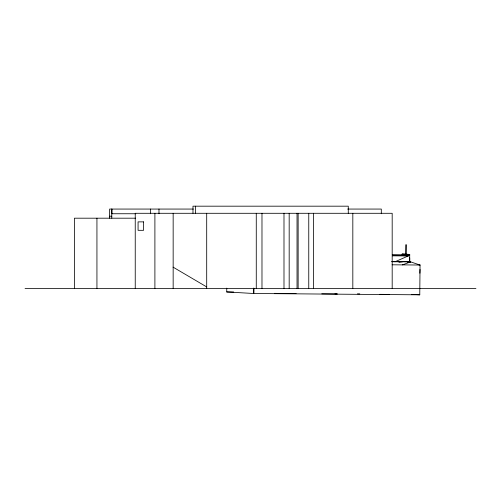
<?xml version="1.0" encoding="UTF-8"?>
<svg xmlns="http://www.w3.org/2000/svg" width="501" height="501" viewBox="0 0 501 501"><rect width="100%" height="100%" fill="white"/><g stroke="black" fill="none" stroke-linecap="round" stroke-linejoin="round"><path stroke-width="0.75" d="M419.869 273.214L420.007 269.432M253.763 288.15L253.713 293.498L226.734 291.951L226.765 288.138M253.869 288.156L253.819 293.505L419.769 294.82L420.045 265.029L418.892 264.966M402.153 255.579L402.171 254.026L409.724 254.414L409.649 262.155M405.823 254.22L406.06 244.582L406.086 254.226M402.171 254.026L408.34 254.402L408.321 255.955L392.364 255.829M409.567 262.086L409.68 258.347M409.818 262.098L409.693 257.646M394.926 261.804L409.712 255.303L392.371 255.166M419.938 265.023L410.707 261.891L402.372 264.891M401.871 261.823L403.405 261.509L410.707 261.891L407.62 262.299M398.959 262.324L403.405 261.509L391.738 261.422M193.43 209.061L109.625 209.061L109.625 218.192M347.644 209.061L381.305 209.061L381.305 213.745M111.779 213.745L135.796 213.745M109.625 216.2L111.779 216.2M135.665 218.192L74.405 218.192L74.405 288.444M25.05 288.444L475.95 288.444M408.34 254.402L409.724 254.414M392.252 254.84L402.159 254.915M391.932 261.747L410.707 261.891M392.12 264.804L420.045 265.029M226.734 291.951L233.76 292.008M357.426 293.837L359.762 293.855M296.122 293.63L274.391 293.342M321.761 293.837L337.298 293.955L335.006 293.83M379.789 294.337L389.584 294.413L388.212 294.344M411.377 294.344L419.769 294.82M403.693 255.673L405.24 255.767M173.064 267.133L206.7 286.923M392.183 288.444L392.183 213.294L135.239 213.294L135.239 288.444M352.823 213.294L352.823 288.444M348.276 213.294L348.276 206.18L192.979 206.18L192.979 213.294M313.482 213.294L313.482 288.444M308.76 213.294L308.76 288.444M298.145 213.294L298.145 288.444M297.03 213.294L297.03 288.444M289.177 213.294L289.177 288.444M283.992 213.294L283.992 288.444M261.979 213.294L261.979 288.444M256.268 213.294L256.268 288.444M206.7 213.294L206.7 288.444M195.572 206.18L195.572 213.294M173.158 213.294L173.158 288.444M158.986 209.061L158.986 213.745M154.897 213.294L154.897 288.444M150.438 209.061L150.438 213.745M111.905 209.061L111.905 213.745M111.779 209.061L111.779 218.192M96.937 218.192L96.937 288.444M143.574 221.868L138.069 221.868L138.069 230.322L143.574 230.322L143.574 221.868"/></g></svg>
